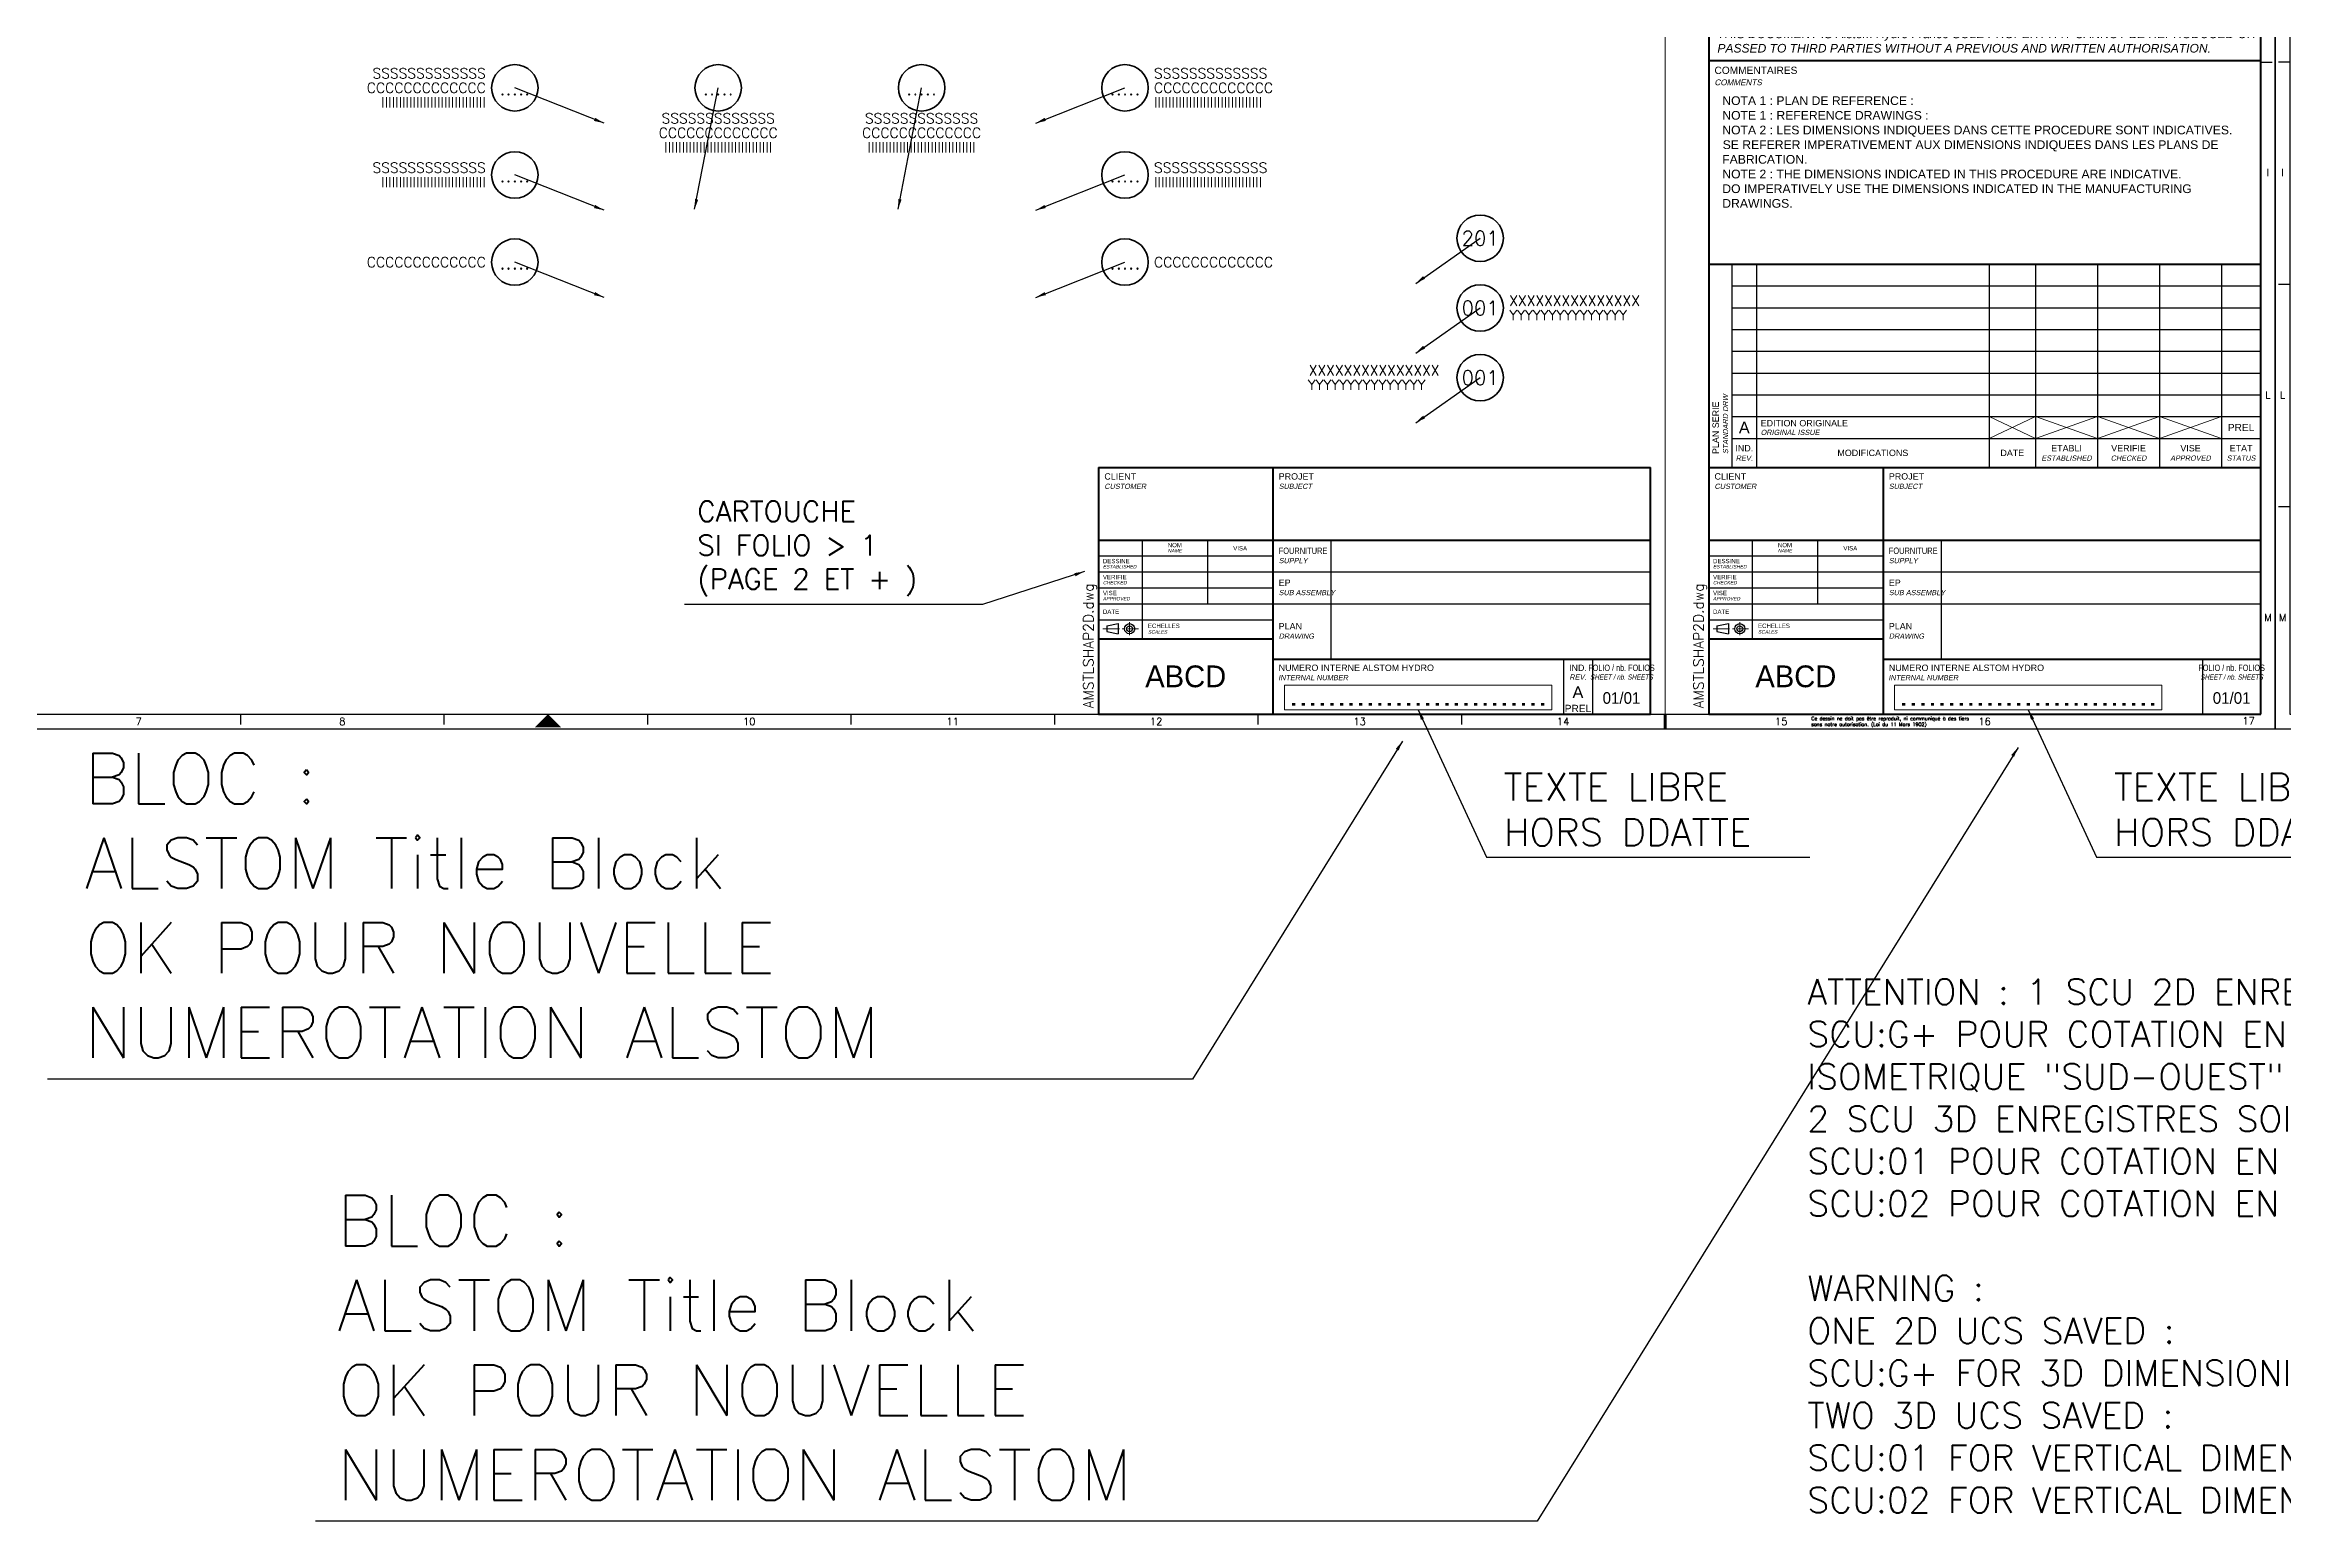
# Paper-space layout 'PRO2012' of a CAD drawing. Header units: millimetres. Extents: x 0 to 2378, y 0 to 1114.
# Drawn here: x 421 to 1192, y 0 to 508 of the extents above; entities that cross this region are included whole.
import ezdxf
from ezdxf.enums import TextEntityAlignment as Align

# ---------------------------------------------------------------- set-up
doc = ezdxf.new("R2010")
doc.units = ezdxf.units.MM
doc.linetypes.add('AXES2', pattern=[28.575, 19.05, -3.175, 3.175, -3.175])
for name, color, linetype, lineweight in [('COTE', 1, 'Continuous', 18), ('FIN', 1, 'Continuous', 18), ('FORT', 7, 'Continuous', 35), ('TEXTE', 3, 'Continuous', 25)]:
    doc.layers.add(name, color=color, linetype=linetype, lineweight=lineweight)
doc.styles.add('ALSTOM-APH', font='arial.ttf')
doc.styles.add('CARTOUCHE-CLIENT', font='arial.ttf')
doc.styles.get("Standard").update_dxf_attribs({"font": 'simplex.shx'})
doc.dimstyles.new('ALSTOM001', dxfattribs={"dimtxt": 3.5, "dimasz": 3.5, "dimexe": 1, "dimexo": 1, "dimgap": 1, "dimtad": 1, "dimrnd": 5e-09, "dimtxsty": 'Standard', "dimcen": 2.5, "dimclrd": 1, "dimclre": 1, "dimclrt": 3, "dimadec": 3, "dimazin": 2, "dimtm": 1e-09, "dimtfac": 1, "dimtmove": 0, "dimatfit": 0, "dimfxl": 1, "dimtolj": 1, "dimarcsym": 1})

# ---------------------------------------------------------------- blocks, each defined once
blk = doc.blocks.new('A0')
at = {"color": 1, "linetype": 'Continuous'}
for p, q in [((-1184, 229.6), (-1187.89, 229.6)), ((-5, 229.6), (-1.11, 229.6)), ((-1184, 152.98), (-1187.89, 152.98)), ((-1184, 76.37), (-1187.89, 76.37)), ((-700.32, 5), (-700.32, 1.49)), ((-630.29, 5), (-630.29, 1.49)), ((-560.26, 5), (-560.26, 1.49)), ((-490.23, 5), (-490.23, 1.49)), ((-420.2, 5), (-420.2, 1.49)), ((-350.16, 5), (-350.16, 1.49)), ((-280.13, 5), (-280.13, 1.49))]:
    blk.add_line(p, q, dxfattribs=at)
at = {"color": 1}
for points in [[(-1189, 0), (0, 0), (0, 841), (-1189, 841)], [(-1184, 5), (-5, 5), (-5, 836), (-1184, 836)]]:
    blk.add_lwpolyline(points, close=True, dxfattribs=at)
at = {"color": 1, "const_width": 1}
blk.add_lwpolyline([(-210, 0), (-210, 5)], dxfattribs=at)
at = {"color": 1}
blk.add_solid([(-599.01, 0.49), (-589.99, 0.49), (-594.5, 5)], dxfattribs=at)
at = {"color": 3, "linetype": 'Continuous', "width": 0.999186}
for s, height, p in [('I', 2.51, (-1186.5, 191.54)), ('I', 2.51, (-2.5, 191.54)), ('L', 2.51, (-1186.5, 114.93)), ('L', 2.51, (-2.5, 114.93)), ('M', 2.51, (-1186.5, 38.31)), ('M', 2.51, (-2.5, 38.31)), ('7', 2.51, (-735.34, 2.51)), ('8', 2.51, (-665.31, 2.51)), ('10', 2.505, (-525.24, 2.51)), ('11', 2.505, (-455.21, 2.51)), ('12', 2.505, (-385.18, 2.51)), ('13', 2.505, (-315.15, 2.51)), ('14', 2.505, (-245.12, 2.51)), ('15', 2.505, (-170.07, 2.51)), ('16', 2.505, (-100.04, 2.51)), ('17', 2.505, (-9.14, 2.76))]:
    blk.add_text(s, height=height, dxfattribs=at).set_placement(p, align=Align.MIDDLE_CENTER)
at = {"color": 3, "width": 0.999186}
for s, p in [('Ce dessin ne doit pas être reproduit, ni communiqué à des tiers', (-159.7, 2.94)), ('sans notre autorisation. (Loi du 11 Mars 1902)', (-159.7, 0.91))]:
    blk.add_text(s, height=1.2176, dxfattribs=at).set_placement(p)
blk = doc.blocks.new('Rep_000')
at = {"layer": 'FORT'}
blk.add_circle((0, 0), 8, dxfattribs=at)
at = {"layer": 'TEXTE'}
blk.add_attdef('001', text='', height=5, dxfattribs=at).set_placement((0, 0), align=Align.MIDDLE_CENTER)
for tag, p in [('SUPERIEURE', (10, 2.5)), ('CENTRE', (10, 0)), ('INFERIEURE', (10, -2.5))]:
    blk.add_attdef(tag, text='', height=3.5, dxfattribs=at).set_placement(p, align=Align.MIDDLE_LEFT)
blk = doc.blocks.new('Rep_200')
at = {"layer": 'FORT'}
blk.add_circle((0, 0), 8, dxfattribs=at)
at = {"layer": 'TEXTE'}
blk.add_attdef('201', text='', height=5, dxfattribs=at).set_placement((0, 0), align=Align.MIDDLE_CENTER)
blk = doc.blocks.new('Rep_000X')
at = {"layer": 'FORT'}
blk.add_circle((0, 0), 8, dxfattribs=at)
at = {"layer": 'TEXTE'}
for tag, height, p in [('001', 5, (0, 0)), ('SUPERIEURE', 3.5, (0, -10.5)), ('CENTRE', 3.5, (0, -15.5)), ('INFERIEURE', 3.5, (0, -20.5))]:
    blk.add_attdef(tag, text='', height=height, dxfattribs=at).set_placement(p, align=Align.MIDDLE_CENTER)
blk = doc.blocks.new('Rep_000G')
at = {"layer": 'FORT'}
blk.add_circle((0, 0), 8, dxfattribs=at)
at = {"layer": 'TEXTE'}
for tag, p in [('SUPERIEURE', (-10, 2.5)), ('CENTRE', (-10, 0)), ('INFERIEURE', (-10, -2.5))]:
    blk.add_attdef(tag, text='', height=3.5, dxfattribs=at).set_placement(p, align=Align.MIDDLE_RIGHT)
blk.add_attdef('001', text='', height=5, dxfattribs=at).set_placement((0, 0), align=Align.MIDDLE_CENTER)
blk = doc.blocks.new('*U26')
at = {"color": 7, "linetype": 'Continuous', "lineweight": 50}
for p, q in [((-190, 85), (0, 85)), ((-190, 85), (-190, 0)), ((-130, 85), (-130, 0)), ((0, 0), (0, 85)), ((-190, 60), (0, 60)), ((-190, 26), (-130, 26)), ((-130, 19), (0, 19)), ((-190, 0), (0, 0))]:
    blk.add_line(p, q, dxfattribs=at)
at = {"color": 41, "linetype": 'Continuous', "lineweight": 25}
for p, q in [((-190, 54.5), (-130, 54.5)), ((-175, 60), (-175, 26)), ((-152.5, 60), (-152.5, 38)), ((-110, 60), (-110, 19)), ((-190, 49), (-130, 49)), ((-130, 49), (0, 49)), ((-190, 43.5), (-130, 43.5)), ((-190, 38), (-130, 38)), ((-190, 32.5), (-130, 32.5)), ((-130, 38), (0, 38)), ((-30, 19), (-30, 0)), ((-20, 19), (-20, 0))]:
    blk.add_line(p, q, dxfattribs=at)
at = {"color": 54, "linetype": 'Continuous', "lineweight": 25}
for p, q in [((-187.2, 30.45), (-183.2, 31.2)), ((-183.2, 31.2), (-183.2, 27.7)), ((-187.2, 30.45), (-187.2, 28.45)), ((-187.2, 28.45), (-183.2, 27.7))]:
    blk.add_line(p, q, dxfattribs=at)
at = {"color": 61, "linetype": 'Continuous', "lineweight": 18}
blk.add_line((-179.3, 31.7), (-179.3, 27.2), dxfattribs=at)
at = {"color": 61, "linetype": 'AXES2', "lineweight": 18, "ltscale": 0.3}
blk.add_line((-188.5, 29.45), (-176.25, 29.45), dxfattribs=at)
at = {"color": 9, "linetype": 'Continuous', "lineweight": 18}
for p, q in [((-126, 10), (-34, 10)), ((-126, 10), (-126, 1.5)), ((-34, 10), (-34, 1.5)), ((-126, 1.5), (-34, 1.5))]:
    blk.add_line(p, q, dxfattribs=at)
at = {"color": 54}
for radius in [1.75, 1]:
    blk.add_circle((-179.3, 29.45), radius, dxfattribs=at)
at = {"color": 7, "style": 'ALSTOM-APH'}
for s, height, p in [('CLIENT', 2.2, (-188, 83)), ('PROJET', 2.2, (-128, 83)), ('EP', 2.2, (-128, 46.4)), ('ECHELLES', 1.5, (-173, 31.2)), ('PLAN', 2.2, (-128, 31.4)), ('NUMERO INTERNE ALSTOM HYDRO', 2.2, (-128, 17.1))]:
    blk.add_text(s, height=height, dxfattribs=at).set_placement(p, align=Align.TOP_LEFT)
at = {"color": 1, "style": 'ALSTOM-APH', "oblique": 12}
for s, height, p in [('CUSTOMER', 1.8, (-188, 79.4)), ('SUBJECT', 1.8, (-128, 79.4)), ('SUPPLY', 1.8, (-128, 53.8)), ('SCALES', 1.2, (-173, 28.95)), ('DRAWING', 1.8, (-128, 27.8))]:
    blk.add_text(s, height=height, dxfattribs=at).set_placement(p, align=Align.TOP_LEFT)
at = {"style": 'ALSTOM-APH', "oblique": 12}
blk.add_text('NAME', height=1.2, dxfattribs=at).set_placement((-163.75, 56.3), align=Align.MIDDLE_CENTER)
at = {"color": 7, "style": 'ALSTOM-APH'}
for s, p in [('NOM', (-163.75, 58.25)), ('VISA', (-141.25, 57.15))]:
    blk.add_text(s, height=1.5, dxfattribs=at).set_placement(p, align=Align.MIDDLE_CENTER)
at = {"color": 7, "style": 'ALSTOM-APH', "width": 0.8}
blk.add_text('FOURNITURE', height=2.2, dxfattribs=at).set_placement((-128, 57.4), align=Align.TOP_LEFT)
at = {"color": 7, "style": 'ALSTOM-APH'}
for s, p in [('VERIFIE', (-188.5, 47.25)), ('DESSINE', (-188.5, 52.75)), ('VISE', (-188.5, 41.75)), ('DATE', (-188.5, 35.3))]:
    blk.add_text(s, height=1.5, dxfattribs=at).set_placement(p, align=Align.MIDDLE_LEFT)
at = {"color": 1, "style": 'ALSTOM-APH', "oblique": 12}
for s, p in [('ESTABLISHED', (-188.5, 50.8)), ('APPROVED', (-188.5, 39.8)), ('CHECKED', (-188.5, 45.3))]:
    blk.add_text(s, height=1.2, dxfattribs=at).set_placement(p, align=Align.MIDDLE_LEFT)
at = {"color": 1, "style": 'ALSTOM-APH', "oblique": 12, "width": 0.8}
blk.add_text('SUB ASSEMBLY', height=1.8, dxfattribs=at).set_placement((-128, 42.8), align=Align.TOP_LEFT)
at = {"color": 7, "style": 'ALSTOM-APH'}
blk.add_text('IND.', height=2.2, dxfattribs=at).set_placement((-25, 17.1), align=Align.TOP_CENTER)
at = {"color": 7, "style": 'ALSTOM-APH', "width": 0.65}
blk.add_text('FOLIO / nb. FOLIOS', height=2.2, dxfattribs=at).set_placement((-10, 17.1), align=Align.TOP_CENTER)
at = {"style": 'ALSTOM-APH', "oblique": 12}
blk.add_text('REV.', height=1.8, dxfattribs=at).set_placement((-25, 13.7), align=Align.TOP_CENTER)
at = {"color": 1, "style": 'ALSTOM-APH', "oblique": 12, "width": 0.7}
blk.add_text('SHEET / nb. SHEETS', height=1.8, dxfattribs=at).set_placement((-10, 13.7), align=Align.TOP_CENTER)
at = {"color": 0, "insert": (-160, 13), "char_height": 7.5, "width": 60, "attachment_point": 5, "style": 'ALSTOM-APH'}
blk.add_mtext('{\\fAlstom Logo|b0|i0|c2|p2;ABCD}', dxfattribs=at)
at = {"color": 1, "insert": (-128, 13.5), "char_height": 1.8, "width": 26.9924, "attachment_point": 1, "style": 'ALSTOM-APH'}
blk.add_mtext('{\\fArial|b0|i1|c0|p34;INTERNAL NUMBER}', dxfattribs=at)
at = {"color": 30}
for tag, height, style, p in [('CLIENT', 3.3, 'CARTOUCHE-CLIENT', (-160, 68.75)), ('PROJET', 5, 'CARTOUCHE-CLIENT', (-60, 72.5)), ('FOURNITURE', 4, 'ALSTOM-APH', (-55, 54.5)), ('EP', 4, 'ALSTOM-APH', (-55, 43.5)), ('PLAN', 4, 'ALSTOM-APH', (-55, 28.5))]:
    blk.add_attdef(tag, text='', height=height, dxfattribs=dict(at, style=style)).set_placement(p, align=Align.MIDDLE_CENTER)
at = {"color": 30, "style": 'ALSTOM-APH'}
for tag, p in [('VERIF-A', (-173.7, 45.08)), ('DESS-A', (-173.7, 50.48)), ('VISE-A', (-173.76, 39.42)), ('DATE-A', (-171.7, 34.14)), ('ECHELLE', (-158.26, 28.12))]:
    blk.add_attdef(tag, p, '', height=2.2, dxfattribs=at)
for tag, width, p, p2 in [('HEU', 0.863006, (-124.5, 3), (-110.5, 3)), ('XXX', 1.09208, (-109.5, 3), (-95.5, 3)), ('00', 1.053077, (-94.5, 3), (-85.5, 3)), ('MEA', 0.840269, (-84.5, 3), (-70.5, 3)), ('TB', 0.916664, (-69.5, 3), (-60.5, 3)), ('??', 1.053077, (-59.5, 3), (-50.5, 3)), ('???', 1.09208, (-49.5, 3), (-35.5, 3))]:
    blk.add_attdef(tag, text='', height=5.5, dxfattribs=dict(at, width=width)).set_placement(p, p2, align=Align.FIT)
at = {"color": 30, "style": 'ALSTOM-APH', "width": 0.929659, "flags": 8}
blk.add_attdef('01/01', text='', height=4, dxfattribs=at).set_placement((-16.5, 3.6), (-3.5, 3.6), align=Align.FIT)
at = {"color": 30, "style": 'ALSTOM-APH', "flags": 8}
blk.add_attdef('A', text='', height=4, dxfattribs=at).set_placement((-25, 2.42), align=Align.BOTTOM_CENTER)
blk = doc.blocks.new('*U28')
at = {"color": 7, "linetype": 'Continuous', "lineweight": 50}
for p, q in [((-190, 250), (-190, 85)), ((0, 250), (-190, 250)), ((0, 85), (0, 250)), ((0, 225), (-190, 225)), ((-190, 155), (0, 155)), ((-190, 85), (0, 85)), ((-190, 85), (-190, 0)), ((-130, 85), (-130, 0)), ((0, 0), (0, 85)), ((-190, 60), (0, 60)), ((-190, 26), (-130, 26)), ((-130, 19), (0, 19)), ((-190, 0), (0, 0))]:
    blk.add_line(p, q, dxfattribs=at)
at = {"color": 41, "linetype": 'Continuous', "lineweight": 25}
for p, q in [((-182, 155), (-182, 85)), ((-173.5, 155), (-173.5, 85)), ((-93.5, 155), (-93.5, 85)), ((-77.5, 155), (-77.5, 85)), ((-56.15, 155), (-56.15, 85)), ((-34.8, 155), (-34.8, 85)), ((-13.5, 155), (-13.5, 85)), ((-182, 147.5), (0, 147.5)), ((-182, 140), (0, 140)), ((-182, 132.5), (0, 132.5)), ((-182, 125), (0, 125)), ((-182, 117.5), (0, 117.5)), ((-182, 110), (0, 110)), ((-182, 102.5), (0, 102.5)), ((-182, 95), (0, 95)), ((-190, 54.5), (-130, 54.5)), ((-175, 60), (-175, 26)), ((-152.5, 60), (-152.5, 38)), ((-110, 60), (-110, 19)), ((-190, 49), (-130, 49)), ((-130, 49), (0, 49)), ((-190, 43.5), (-130, 43.5)), ((-190, 38), (-130, 38)), ((-190, 32.5), (-130, 32.5)), ((-130, 38), (0, 38)), ((-20, 19), (-20, 0))]:
    blk.add_line(p, q, dxfattribs=at)
at = {"color": 9, "linetype": 'Continuous', "lineweight": 18}
for p, q in [((-93.5, 102.5), (-77.5, 95)), ((-77.5, 102.5), (-93.5, 95)), ((-77.5, 102.5), (-56.15, 95)), ((-56.15, 102.5), (-77.5, 95)), ((-56.15, 95), (-34.8, 102.5)), ((-34.8, 95), (-56.15, 102.5)), ((-34.8, 102.5), (-13.5, 95)), ((-13.5, 102.5), (-34.8, 95)), ((-126, 10), (-34, 10)), ((-126, 10), (-126, 1.5)), ((-34, 10), (-34, 1.5)), ((-126, 1.5), (-34, 1.5))]:
    blk.add_line(p, q, dxfattribs=at)
at = {"color": 54, "linetype": 'Continuous', "lineweight": 25}
for p, q in [((-187.2, 30.45), (-183.2, 31.2)), ((-183.2, 31.2), (-183.2, 27.7)), ((-187.2, 30.45), (-187.2, 28.45)), ((-187.2, 28.45), (-183.2, 27.7))]:
    blk.add_line(p, q, dxfattribs=at)
at = {"color": 61, "linetype": 'Continuous', "lineweight": 18}
blk.add_line((-179.3, 31.7), (-179.3, 27.2), dxfattribs=at)
at = {"color": 61, "linetype": 'AXES2', "lineweight": 18, "ltscale": 0.3}
blk.add_line((-188.5, 29.45), (-176.25, 29.45), dxfattribs=at)
at = {"color": 54}
for radius in [1.75, 1]:
    blk.add_circle((-179.3, 29.45), radius, dxfattribs=at)
at = {"color": 7, "style": 'ALSTOM-APH'}
for s, height, p in [('COMMENTAIRES', 2.5, (-188, 223)), ('CLIENT', 2.2, (-188, 83)), ('PROJET', 2.2, (-128, 83)), ('EP', 2.2, (-128, 46.4)), ('ECHELLES', 1.5, (-173, 31.2)), ('PLAN', 2.2, (-128, 31.4)), ('NUMERO INTERNE ALSTOM HYDRO', 2.2, (-128, 17.1))]:
    blk.add_text(s, height=height, dxfattribs=at).set_placement(p, align=Align.TOP_LEFT)
at = {"color": 1, "style": 'ALSTOM-APH', "oblique": 12}
for s, height, p in [('COMMENTS', 2, (-188, 218.6)), ('CUSTOMER', 1.8, (-188, 79.4)), ('SUBJECT', 1.8, (-128, 79.4)), ('SUPPLY', 1.8, (-128, 53.8)), ('SCALES', 1.2, (-173, 28.95)), ('DRAWING', 1.8, (-128, 27.8))]:
    blk.add_text(s, height=height, dxfattribs=at).set_placement(p, align=Align.TOP_LEFT)
blk.add_text('STANDARD DRW', height=1.8, rotation=90, dxfattribs=at).set_placement((-184.2, 89.6), align=Align.MIDDLE_LEFT)
at = {"color": 7, "style": 'ALSTOM-APH'}
blk.add_text('PLAN SERIE', height=2.2, rotation=90, dxfattribs=at).set_placement((-187.6, 89.6), align=Align.MIDDLE_LEFT)
at = {"color": 0, "style": 'ALSTOM-APH'}
blk.add_text('A', height=4, dxfattribs=at).set_placement((-177.75, 98.75), align=Align.MIDDLE_CENTER)
at = {"color": 7, "style": 'ALSTOM-APH'}
for s, height, p in [('EDITION ORIGINALE', 2.2, (-172.11, 100.24)), ('VERIFIE', 1.5, (-188.5, 47.25)), ('DESSINE', 1.5, (-188.5, 52.75)), ('VISE', 1.5, (-188.5, 41.75)), ('DATE', 1.5, (-188.5, 35.3))]:
    blk.add_text(s, height=height, dxfattribs=at).set_placement(p, align=Align.MIDDLE_LEFT)
for s, height, p in [('IND.', 2.2, (-177.75, 91.6)), ('ETABLI', 2.2, (-66.82, 91.6)), ('VERIFIE', 2.2, (-45.48, 91.6)), ('VISE', 2.2, (-24.15, 91.6)), ('ETAT', 2.2, (-6.75, 91.6)), ('MODIFICATIONS', 2.2, (-133.5, 90)), ('DATE', 2.2, (-85.5, 90)), ('NOM', 1.5, (-163.75, 58.25)), ('VISA', 1.5, (-141.25, 57.15))]:
    blk.add_text(s, height=height, dxfattribs=at).set_placement(p, align=Align.MIDDLE_CENTER)
at = {"color": 1, "style": 'ALSTOM-APH', "oblique": 12}
for s, height, p in [('ORIGINAL ISSUE', 1.8, (-172.11, 97.06)), ('ESTABLISHED', 1.2, (-188.5, 50.8)), ('APPROVED', 1.2, (-188.5, 39.8)), ('CHECKED', 1.2, (-188.5, 45.3))]:
    blk.add_text(s, height=height, dxfattribs=at).set_placement(p, align=Align.MIDDLE_LEFT)
at = {"style": 'ALSTOM-APH', "oblique": 12}
for s, height, p in [('REV.', 1.8, (-177.75, 88.2)), ('STATUS', 1.8, (-6.75, 88.2)), ('NAME', 1.2, (-163.75, 56.3))]:
    blk.add_text(s, height=height, dxfattribs=at).set_placement(p, align=Align.MIDDLE_CENTER)
at = {"color": 1, "style": 'ALSTOM-APH', "oblique": 12}
for s, p in [('ESTABLISHED', (-66.82, 88.2)), ('CHECKED', (-45.48, 88.2)), ('APPROVED', (-24.15, 88.2))]:
    blk.add_text(s, height=1.8, dxfattribs=at).set_placement(p, align=Align.MIDDLE_CENTER)
at = {"color": 7, "style": 'ALSTOM-APH', "width": 0.8}
blk.add_text('FOURNITURE', height=2.2, dxfattribs=at).set_placement((-128, 57.4), align=Align.TOP_LEFT)
at = {"color": 1, "style": 'ALSTOM-APH', "oblique": 12, "width": 0.8}
blk.add_text('SUB ASSEMBLY', height=1.8, dxfattribs=at).set_placement((-128, 42.8), align=Align.TOP_LEFT)
at = {"color": 7, "style": 'ALSTOM-APH', "width": 0.65}
blk.add_text('FOLIO / nb. FOLIOS', height=2.2, dxfattribs=at).set_placement((-10, 17.1), align=Align.TOP_CENTER)
at = {"color": 1, "style": 'ALSTOM-APH', "oblique": 12, "width": 0.7}
blk.add_text('SHEET / nb. SHEETS', height=1.8, dxfattribs=at).set_placement((-10, 13.7), align=Align.TOP_CENTER)
at = {"color": 7, "insert": (-187, 247), "char_height": 2.97, "width": 187, "attachment_point": 1, "style": 'ALSTOM-APH'}
blk.add_mtext('CE DOCUMENT EST LA PROPRIETE DE LA SOCIETE Alstom Hydro France ; IL NE PEUT ETRE REPRODUIT NI COMMUNIQUE A DES TIERS SANS SON AUTORISATION.', dxfattribs=at)
at = {"color": 1, "attachment_point": 1, "style": 'ALSTOM-APH'}
for s, insert, char_height, width in [('{\\fArial|b0|i1|c0|p34;THIS DOCUMENT IS Alstom Hydro France SOLE PROPERTY. IT CANNOT BE REPRODUCED OR PASSED TO THIRD PARTIES WITHOUT A PREVIOUS AND WRITTEN AUTHORISATION.}', (-187, 235.79), 2.97, 187), ('{\\fArial|b0|i1|c0|p34;INTERNAL NUMBER}', (-128, 13.5), 1.8, 26.9924)]:
    blk.add_mtext(s, dxfattribs=dict(at, insert=insert, char_height=char_height, width=width))
at = {"color": 0, "insert": (-160, 13), "char_height": 7.5, "width": 60, "attachment_point": 5, "style": 'ALSTOM-APH'}
blk.add_mtext('{\\fAlstom Logo|b0|i0|c2|p2;ABCD}', dxfattribs=at)
at = {"color": 30, "style": 'ALSTOM-APH'}
blk.add_attdef('COMMENTAIRES', text='', height=3, dxfattribs=at).set_placement((-185, 212.85), align=Align.TOP_LEFT)
at = {"color": 30, "style": 'ALSTOM-APH', "flags": 8}
for tag, height, p in [('H', 4, (-177.75, 151.25)), ('DATE-H', 2.5, (-85.5, 151.25)), ('ETAT-H', 2.5, (-6.75, 151.25)), ('G', 4, (-177.75, 143.75)), ('DATE-G', 2.5, (-85.5, 143.75)), ('ETAT-G', 2.5, (-6.75, 143.75)), ('F', 4, (-177.75, 136.25)), ('DATE-F', 2.5, (-85.5, 136.25)), ('ETAT-F', 2.5, (-6.75, 136.25)), ('E', 4, (-177.75, 128.75)), ('DATE-E', 2.5, (-85.5, 128.75)), ('ETAT-E', 2.5, (-6.75, 128.75)), ('C', 4, (-177.75, 113.75)), ('D', 4, (-177.75, 121.25)), ('DATE-D', 2.5, (-85.5, 121.25)), ('ETAT-D', 2.5, (-6.75, 121.25)), ('B', 4, (-177.75, 106.25)), ('DATE-C', 2.5, (-85.5, 113.75)), ('ETAT-C', 2.5, (-6.75, 113.75)), ('DATE-B', 2.5, (-85.5, 106.25)), ('ETAT-B', 2.5, (-6.75, 106.25))]:
    blk.add_attdef(tag, text='', height=height, dxfattribs=at).set_placement(p, align=Align.MIDDLE_CENTER)
for tag, p in [('MODIF-H', (-172.11, 151.25)), ('DESS-H', (-76.3, 151.25)), ('VERIF-H', (-54.95, 151.25)), ('VISE-H', (-33.6, 151.25)), ('MODIF-G', (-172.11, 143.75)), ('DESS-G', (-76.3, 143.75)), ('VERIF-G', (-54.95, 143.75)), ('VISE-G', (-33.6, 143.75)), ('MODIF-F', (-172.11, 136.25)), ('DESS-F', (-76.3, 136.25)), ('VERIF-F', (-54.95, 136.25)), ('VISE-F', (-33.6, 136.25)), ('MODIF-E', (-172.11, 128.75)), ('DESS-E', (-76.3, 128.75)), ('VERIF-E', (-54.95, 128.75)), ('VISE-E', (-33.6, 128.75)), ('MODIF-D', (-172.11, 121.25)), ('DESS-D', (-76.3, 121.25)), ('VERIF-D', (-54.95, 121.25)), ('VISE-D', (-33.6, 121.25)), ('MODIF-C', (-172.11, 113.75)), ('DESS-C', (-76.3, 113.75)), ('VERIF-C', (-54.95, 113.75)), ('VISE-C', (-33.6, 113.75)), ('MODIF-B', (-172.11, 106.25)), ('DESS-B', (-76.3, 106.25)), ('VERIF-B', (-54.95, 106.25)), ('VISE-B', (-33.6, 106.25))]:
    blk.add_attdef(tag, text='', height=2.5, dxfattribs=at).set_placement(p, align=Align.MIDDLE_LEFT)
blk.add_attdef('XXXX', text='', height=4, rotation=90, dxfattribs=at).set_placement((-186, 123), align=Align.MIDDLE_LEFT)
at = {"color": 30}
for tag, height, style, p in [('ETAT-A', 2.5, 'ALSTOM-APH', (-6.75, 98.75)), ('CLIENT', 3.3, 'CARTOUCHE-CLIENT', (-160, 68.75)), ('PROJET', 5, 'CARTOUCHE-CLIENT', (-60, 72.5)), ('FOURNITURE', 4, 'ALSTOM-APH', (-55, 54.5)), ('EP', 4, 'ALSTOM-APH', (-55, 43.5)), ('PLAN', 4, 'ALSTOM-APH', (-55, 28.5))]:
    blk.add_attdef(tag, text='', height=height, dxfattribs=dict(at, style=style)).set_placement(p, align=Align.MIDDLE_CENTER)
at = {"color": 30, "style": 'ALSTOM-APH'}
for tag, p in [('VERIF-A', (-173.7, 45.08)), ('DESS-A', (-173.7, 50.48)), ('VISE-A', (-173.76, 39.42)), ('DATE-A', (-171.7, 34.14)), ('ECHELLE', (-158.26, 28.12))]:
    blk.add_attdef(tag, p, '', height=2.2, dxfattribs=at)
for tag, width, p, p2 in [('HEU', 0.863006, (-124.5, 3), (-110.5, 3)), ('XXX', 1.09208, (-109.5, 3), (-95.5, 3)), ('00', 1.053077, (-94.5, 3), (-85.5, 3)), ('MEA', 0.840269, (-84.5, 3), (-70.5, 3)), ('TB', 0.916664, (-69.5, 3), (-60.5, 3)), ('??', 1.053077, (-59.5, 3), (-50.5, 3)), ('???', 1.09208, (-49.5, 3), (-35.5, 3))]:
    blk.add_attdef(tag, text='', height=5.5, dxfattribs=dict(at, width=width)).set_placement(p, p2, align=Align.FIT)
at = {"color": 30, "style": 'ALSTOM-APH', "width": 0.929659, "flags": 8}
blk.add_attdef('01/01', text='', height=4, dxfattribs=at).set_placement((-16.5, 3.6), (-3.5, 3.6), align=Align.FIT)
at = {"color": 30, "style": 'ALSTOM-APH', "flags": 8}
blk.add_attdef('A', text='', height=4, dxfattribs=at).set_placement((-25, 2.42), align=Align.BOTTOM_CENTER)

psp = doc.layouts.new('PRO2012')

# ---------------------------------------------------------------- linework, layer by layer
at = {"layer": 'FIN'}
psp.add_line((979, 277.906), (979, 569.906), dxfattribs=at)

# ---------------------------------------------------------------- block references
for p in [(1189, 272.906), (2378, 272.906)]:
    psp.add_blockref('A0', p)
ref = psp.add_blockref('*U28', (1184, 277.906))
ref.add_attrib('01/01', '01/01', dxfattribs={"color": 30, "height": 4, "style": 'ALSTOM-APH', "width": 0.929659}).set_placement((1167.5, 281.5061), (1180.5, 281.5061), align=Align.FIT)
ref.add_attrib('ETAT-A', 'PREL', dxfattribs={"color": 30, "height": 2.5, "style": 'ALSTOM-APH'}).set_placement((1177.25, 376.656), align=Align.MIDDLE_CENTER)
ref.add_attrib('COMMENTAIRES_001', 'NOTA 1 : PLAN DE REFERENCE :', (998.6808, 487.7028), dxfattribs={"color": 30, "height": 3, "style": 'ALSTOM-APH'})
ref.add_attrib('COMMENTAIRES_002', 'NOTE 1 : REFERENCE DRAWINGS :', (998.6808, 482.6496), dxfattribs={"color": 30, "height": 3, "style": 'ALSTOM-APH'})
ref.add_attrib('COMMENTAIRES_003', 'NOTA 2 : LES DIMENSIONS INDIQUEES DANS CETTE PROCEDURE SONT INDICATIVES.', (998.6808, 477.5964), dxfattribs={"color": 30, "height": 3, "style": 'ALSTOM-APH'})
ref.add_attrib('COMMENTAIRES_004', 'SE REFERER IMPERATIVEMENT AUX DIMENSIONS INDIQUEES DANS LES PLANS DE', (998.8117, 472.5432), dxfattribs={"color": 30, "height": 3, "style": 'ALSTOM-APH'})
ref.add_attrib('COMMENTAIRES_005', 'FABRICATION.', (998.6562, 467.4899), dxfattribs={"color": 30, "height": 3, "style": 'ALSTOM-APH'})
ref.add_attrib('COMMENTAIRES_006', 'NOTE 2 : THE DIMENSIONS INDICATED IN THIS PROCEDURE ARE INDICATIVE.', (998.6808, 462.4367), dxfattribs={"color": 30, "height": 3, "style": 'ALSTOM-APH'})
ref.add_attrib('COMMENTAIRES_007', 'DO IMPERATIVELY USE THE DIMENSIONS INDICATED IN THE MANUFACTURING', (998.6767, 457.3835), dxfattribs={"color": 30, "height": 3, "style": 'ALSTOM-APH'})
ref.add_attrib('COMMENTAIRES_008', 'DRAWINGS.', (998.6767, 452.3324), dxfattribs={"color": 30, "height": 3, "style": 'ALSTOM-APH'})
ref = psp.add_blockref('Rep_000G', (583.0924, 493.6103))
ref.add_attrib('001', '.....', dxfattribs={"layer": 'TEXTE', "height": 5}).set_placement((583.0924, 493.6104), align=Align.MIDDLE_CENTER)
ref.add_attrib('CENTRE', 'CCCCCCCCCCCCC', dxfattribs={"layer": 'TEXTE', "height": 3.5}).set_placement((573.0924, 493.6104), align=Align.MIDDLE_RIGHT)
ref.add_attrib('SUPERIEURE', 'SSSSSSSSSSSSS', dxfattribs={"layer": 'TEXTE', "height": 3.5}).set_placement((573.0924, 498.6104), align=Align.MIDDLE_RIGHT)
ref.add_attrib('INFERIEURE', 'IIIIIIIIIIIIIIIIIIIIIIIIIIIIII', dxfattribs={"layer": 'TEXTE', "height": 3.5}).set_placement((573.0924, 488.6104), align=Align.MIDDLE_RIGHT)
for name, p, values in [('Rep_000X', (653.0924, 493.6103), {'001': '.....', 'CENTRE': 'CCCCCCCCCCCCC', 'SUPERIEURE': 'SSSSSSSSSSSSS', 'INFERIEURE': 'IIIIIIIIIIIIIIIIIIIIIIIIIIIIIII'}), ('Rep_000X', (723.0924, 493.6103), {'001': '.....', 'CENTRE': 'CCCCCCCCCCCCC', 'SUPERIEURE': 'SSSSSSSSSSSSS', 'INFERIEURE': 'IIIIIIIIIIIIIIIIIIIIIIIIIIIIIII'}), ('Rep_000G', (583.0924, 463.6103), {'001': '.....', 'SUPERIEURE': 'SSSSSSSSSSSSS', 'INFERIEURE': 'IIIIIIIIIIIIIIIIIIIIIIIIIIIIII'}), ('Rep_000', (793.0924, 463.6104), {'001': '.....', 'SUPERIEURE': 'SSSSSSSSSSSSS', 'INFERIEURE': 'IIIIIIIIIIIIIIIIIIIIIIIIIIIIIII'}), ('Rep_000G', (583.0924, 433.6103), {'001': '.....', 'CENTRE': 'CCCCCCCCCCCCC'}), ('Rep_000', (793.0924, 433.6104), {'001': '.....', 'CENTRE': 'CCCCCCCCCCCCC'})]:
    psp.add_blockref(name, p).add_auto_attribs(values)
ref = psp.add_blockref('Rep_000', (793.0924, 493.6104))
ref.add_attrib('001', '.....', dxfattribs={"layer": 'TEXTE', "height": 5}).set_placement((793.0925, 493.6104), align=Align.MIDDLE_CENTER)
ref.add_attrib('CENTRE', 'CCCCCCCCCCCCC', dxfattribs={"layer": 'TEXTE', "height": 3.5}).set_placement((803.0925, 493.6104), align=Align.MIDDLE_LEFT)
ref.add_attrib('SUPERIEURE', 'SSSSSSSSSSSSS', dxfattribs={"layer": 'TEXTE', "height": 3.5}).set_placement((803.0925, 498.6104), align=Align.MIDDLE_LEFT)
ref.add_attrib('INFERIEURE', 'IIIIIIIIIIIIIIIIIIIIIIIIIIIIIII', dxfattribs={"layer": 'TEXTE', "height": 3.5}).set_placement((803.0925, 488.6104), align=Align.MIDDLE_LEFT)
ref = psp.add_blockref('*U26', (974, 277.906))
ref.add_attrib('A', 'A', dxfattribs={"color": 30, "height": 4, "style": 'ALSTOM-APH'}).set_placement((949, 282.3219), align=Align.BOTTOM_CENTER)
ref.add_attrib('01/01', '01/01', dxfattribs={"color": 30, "height": 4, "style": 'ALSTOM-APH', "width": 0.929659}).set_placement((957.5, 281.5061), (970.5, 281.5061), align=Align.FIT)
ref.add_attrib('ETAT-A', 'PREL', dxfattribs={"color": 30, "height": 2.5, "style": 'ALSTOM-APH'}).set_placement((949, 279.906), align=Align.MIDDLE_CENTER)
at = {"layer": 'FORT'}
for name, p, values in [('Rep_200', (915.3619, 441.8173), {'201': '201'}), ('Rep_000', (915.3619, 417.8173), {'001': '001', 'SUPERIEURE': 'XXXXXXXXXXXXXXX', 'INFERIEURE': 'YYYYYYYYYYYYYYY'})]:
    psp.add_blockref(name, p, dxfattribs=at).add_auto_attribs(values)
ref = psp.add_blockref('Rep_000', (915.3619, 393.8173), dxfattribs=dict(at, xscale=-1))
ref.add_attrib('001', '001', dxfattribs={"layer": 'TEXTE', "height": 5}).set_placement((915.3619, 393.8174), align=Align.MIDDLE_CENTER)
ref.add_attrib('SUPERIEURE', 'XXXXXXXXXXXXXXX', dxfattribs={"layer": 'TEXTE', "height": 3.5}).set_placement((856.3619, 396.3174), align=Align.MIDDLE_LEFT)
ref.add_attrib('INFERIEURE', 'YYYYYYYYYYYYYYY', dxfattribs={"layer": 'TEXTE', "height": 3.5}).set_placement((856.0286, 391.3174), align=Align.MIDDLE_LEFT)

# ---------------------------------------------------------------- texts
at = {"color": 1}
for p in [(780.5, 279.906), (990.5, 279.906)]:
    psp.add_text('AMSTLSHAP2D.dwg', height=3.5, rotation=90, dxfattribs=at).set_placement(p, align=Align.MIDDLE_LEFT)
at = {"color": 30, "style": 'ALSTOM-APH', "width": 1.544135}
for p, p2 in [((849.5, 280.906), (938.5, 280.906)), ((1059.5, 280.906), (1148.5, 280.906))]:
    psp.add_text('...........................', height=5.5, dxfattribs=at).set_placement(p, p2, align=Align.FIT)
at = {"layer": 'FORT', "insert": (1027.9438, 0), "char_height": 8.75, "width": 553.644204, "attachment_point": 7}
psp.add_mtext('ATTENTION : 1 SCU 2D ENREGISTRE SOIT :\\PSCU:G+ POUR COTATION EN 3D DANS LE PLAN X,Y AVEC UN POINT DE VUE :\\PISOMETRIQUE "SUD-OUEST"\\P2 SCU 3D ENREGISTRES SOIT :\\PSCU:01 POUR COTATION EN 3D DANS LE PLAN Y,Z \\PSCU:02 POUR COTATION EN 3D DANS LE PLAN X,Z\\P\\PWARNING :\\PONE 2D UCS SAVED :\\PSCU:G+ FOR 3D DIMENSIONING IN X,Y PLAN WITH SOUTH/WEST VIEWPOINT\\PTWO 3D UCS SAVED :\\PSCU:01 FOR VERTICAL DIMENSIONING IN Y,Z PLAN WITH SOUTH/WEST VIEWPOINT\\PSCU:02 FOR VERTICAL DIMENSIONING IN X,Z PLAN WITH SOUTH/WEST VIEWPOINT', dxfattribs=at)
at = {"layer": 'TEXTE', "attachment_point": 7}
for s, insert, char_height, width in [('CARTOUCHE\\PSI FOLIO > 1\\P(PAGE 2 ET + )', (645.9215, 318.6097), 7, 92.837976), ('BLOC :\\PALSTOM Title Block\\POK POUR NOUVELLE NUMEROTATION ALSTOM', (434.8599, 159.5322), 17.5, 326.887927), ('TEXTE LIBRE\\PHORS DDATTE', (923.4607, 232.5608), 9.375, 103.792138), ('TEXTE LIBRE\\PHORS DDATTE', (1133.4607, 232.5608), 9.375, 102.73269), ('BLOC :\\PALSTOM Title Block\\POK POUR NOUVELLE NUMEROTATION ALSTOM', (521.8631, 7.2436), 17.5, 326.887927)]:
    psp.add_mtext(s, dxfattribs=dict(at, insert=insert, char_height=char_height, width=width))

# ---------------------------------------------------------------- leaders
at = {"layer": 'COTE'}
for points in [[(779.2096, 327.0556), (744.0565, 315.7122), (641.4852, 315.7122)], [(894, 279.406), (917.5193, 228.6803), (1028.811, 228.6803)], [(1104, 279.406), (1127.5193, 228.6803), (1236.1934, 228.6803)], [(888.6384, 268.6914), (816.3508, 152.2886), (422.2247, 152.2886)], [(1100.4783, 266.5067), (934.9997, 0), (514.5022, 0)]]:
    psp.add_leader(points, dimstyle='ALSTOM001', dxfattribs=at)
at = {"layer": 'FORT'}
for points, override in [([(613.7953, 481.467), (583.0924, 493.6103)], {"dimtad": 0}), ([(644.9756, 451.791), (653.0924, 493.6103)], {"dimtad": 0}), ([(714.9756, 451.791), (723.0924, 493.6103)], {"dimtad": 0}), ([(762.3896, 481.4671), (793.0924, 493.6104)], {"dimtad": 0}), ([(613.7953, 451.467), (583.0924, 463.6103)], {"dimtad": 0}), ([(762.3896, 451.4671), (793.0924, 463.6104)], {"dimtad": 0}), ([(893.187, 426.2903), (915.3619, 441.8173)], {"dimgap": 1, "dimtad": 0}), ([(613.7953, 421.467), (583.0924, 433.6103)], {"dimtad": 0}), ([(762.3896, 421.4671), (793.0924, 433.6104)], {"dimtad": 0}), ([(893.187, 402.2903), (915.3619, 417.8173)], {"dimgap": 1, "dimtad": 0}), ([(893.187, 378.2903), (915.3619, 393.8173)], {"dimgap": 1, "dimtad": 0})]:
    psp.add_leader(points, dimstyle='ALSTOM001', override=override, dxfattribs=at)

doc.saveas('drawing.dxf')
